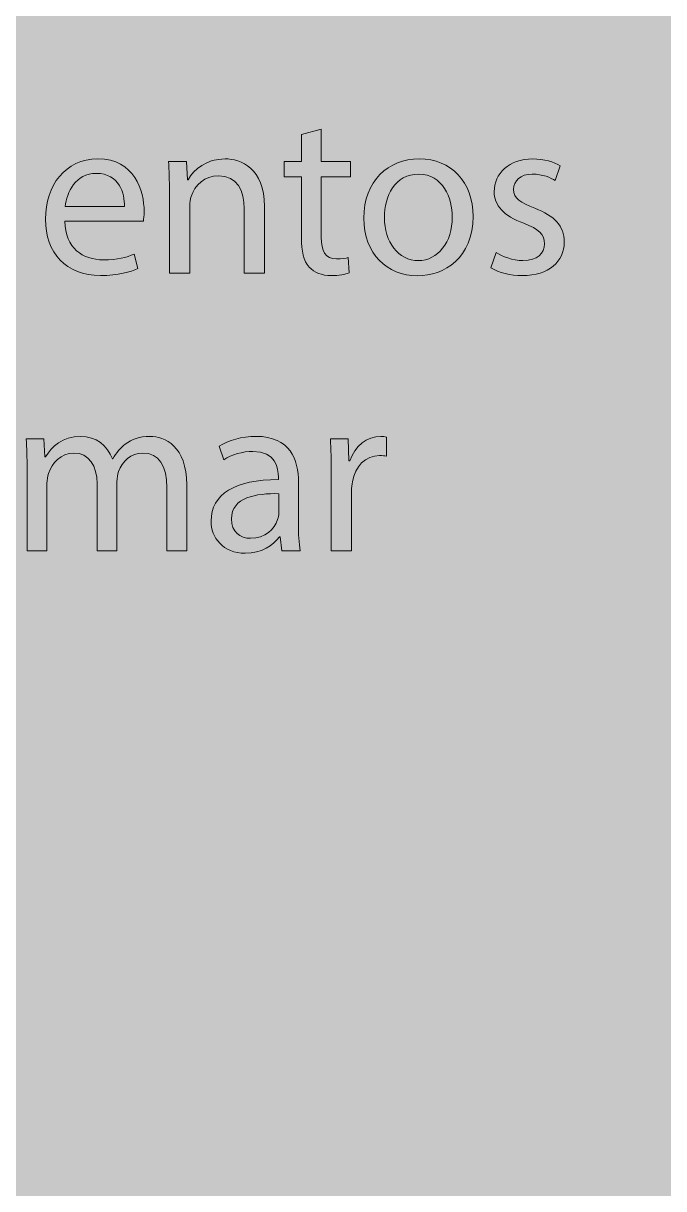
# Model space of a CAD drawing. Header units: inches. Extents: x -507 to 1392, y -754 to 68.
# Drawn here: x -47.5 to -14.3, y -201.3 to -140.9 of the extents above; entities that cross this region are included whole.
import ezdxf

# ---------------------------------------------------------------- set-up
doc = ezdxf.new("R2010")
doc.units = ezdxf.units.IN
doc.header["$MEASUREMENT"] = 0
doc.layers.add('Front', color=7, linetype='Continuous')
picture_1 = doc.add_image_def('image1.png', size_in_pixel=(3301, 2181))
picture_2 = doc.add_image_def('image10.png', size_in_pixel=(3013, 3012))

# ---------------------------------------------------------------- blocks, each defined once
blk = doc.blocks.new('block 3')
at = {"layer": 'Front', "true_color": 0x326699}
h = blk.add_hatch(color=165, dxfattribs=at)
h.dxf.hatch_style = 2
h.paths.add_polyline_path([(-211, -462.1), (-211, 61.249), (581, 61.249), (581, -462.1)])
at = {"layer": 'Front'}
image = blk.add_image(picture_1, insert=(-211, -462.191), size_in_units=(792.24, 523.44), dxfattribs=at)
blk = doc.blocks.new('block 48')
at = {"layer": 'Front', "true_color": 0x231f20}
h = blk.add_hatch(color=250, dxfattribs=at)
h.dxf.hatch_style = 2
edge = h.paths.add_edge_path()
edge.add_spline(control_points=[(-32.04, -146.374), (-32.04, -146.374), (-32.04, -148.041), (-32.04, -148.041), (-32.04, -148.041), (-30.528, -148.041), (-30.528, -148.041), (-30.528, -148.041), (-30.528, -148.844), (-30.528, -148.844), (-30.528, -148.844), (-32.04, -148.844), (-32.04, -148.844), (-32.04, -148.844), (-32.04, -151.974), (-32.04, -151.974), (-32.04, -152.694), (-31.836, -153.102), (-31.248, -153.102), (-30.972, -153.102), (-30.769, -153.065), (-30.637, -153.03), (-30.637, -153.03), (-30.588, -153.821), (-30.588, -153.821), (-30.792, -153.905), (-31.116, -153.965), (-31.524, -153.965), (-32.016, -153.965), (-32.412, -153.809), (-32.664, -153.521), (-32.963, -153.209), (-33.071, -152.694), (-33.071, -152.01), (-33.071, -152.01), (-33.071, -148.844), (-33.071, -148.844), (-33.071, -148.844), (-33.971, -148.844), (-33.971, -148.844), (-33.971, -148.844), (-33.971, -148.041), (-33.971, -148.041), (-33.971, -148.041), (-33.071, -148.041), (-33.071, -148.041), (-33.071, -148.041), (-33.071, -146.649), (-33.071, -146.649), (-33.071, -146.649), (-32.04, -146.374), (-32.04, -146.374)], knot_values=[0, 0, 0, 0, 1, 1, 1, 2, 2, 2, 3, 3, 3, 4, 4, 4, 5, 5, 5, 6, 6, 6, 7, 7, 7, 8, 8, 8, 9, 9, 9, 10, 10, 10, 11, 11, 11, 12, 12, 12, 13, 13, 13, 14, 14, 14, 15, 15, 15, 16, 16, 16, 17, 17, 17, 17], degree=3, periodic=1)
h = blk.add_hatch(color=250, dxfattribs=at)
h.dxf.hatch_style = 2
edge = h.paths.add_edge_path()
edge.add_spline(control_points=[(-45.347, -151.135), (-45.323, -152.562), (-44.412, -153.149), (-43.356, -153.149), (-42.601, -153.149), (-42.145, -153.018), (-41.75, -152.85), (-41.75, -152.85), (-41.569, -153.605), (-41.569, -153.605), (-41.941, -153.773), (-42.577, -153.965), (-43.5, -153.965), (-45.288, -153.965), (-46.355, -152.79), (-46.355, -151.039), (-46.355, -149.288), (-45.323, -147.909), (-43.632, -147.909), (-41.737, -147.909), (-41.233, -149.576), (-41.233, -150.643), (-41.233, -150.859), (-41.258, -151.027), (-41.27, -151.135), (-41.27, -151.135), (-45.347, -151.135), (-45.347, -151.135)], knot_values=[0, 0, 0, 0, 1, 1, 1, 2, 2, 2, 3, 3, 3, 4, 4, 4, 5, 5, 5, 6, 6, 6, 7, 7, 7, 8, 8, 8, 9, 9, 9, 9], degree=3, periodic=1)
edge = h.paths.add_edge_path()
edge.add_spline(control_points=[(-42.253, -150.379), (-42.241, -149.708), (-42.529, -148.664), (-43.716, -148.664), (-44.784, -148.664), (-45.251, -149.647), (-45.335, -150.379), (-45.335, -150.379), (-42.253, -150.379), (-42.253, -150.379)], knot_values=[0, 0, 0, 0, 1, 1, 1, 2, 2, 2, 3, 3, 3, 3], degree=3, periodic=1)
h = blk.add_hatch(color=250, dxfattribs=at)
h.dxf.hatch_style = 2
edge = h.paths.add_edge_path()
edge.add_spline(control_points=[(-39.923, -149.611), (-39.923, -149.012), (-39.936, -148.52), (-39.971, -148.041), (-39.971, -148.041), (-39.036, -148.041), (-39.036, -148.041), (-39.036, -148.041), (-38.976, -149), (-38.976, -149), (-38.976, -149), (-38.952, -149), (-38.952, -149), (-38.664, -148.448), (-37.992, -147.909), (-37.033, -147.909), (-36.229, -147.909), (-34.982, -148.388), (-34.982, -150.379), (-34.982, -150.379), (-34.982, -153.845), (-34.982, -153.845), (-34.982, -153.845), (-36.038, -153.845), (-36.038, -153.845), (-36.038, -153.845), (-36.038, -150.499), (-36.038, -150.499), (-36.038, -149.563), (-36.385, -148.784), (-37.381, -148.784), (-38.076, -148.784), (-38.616, -149.276), (-38.796, -149.863), (-38.844, -149.995), (-38.868, -150.175), (-38.868, -150.355), (-38.868, -150.355), (-38.868, -153.845), (-38.868, -153.845), (-38.868, -153.845), (-39.923, -153.845), (-39.923, -153.845), (-39.923, -153.845), (-39.923, -149.611), (-39.923, -149.611)], knot_values=[0, 0, 0, 0, 1, 1, 1, 2, 2, 2, 3, 3, 3, 4, 4, 4, 5, 5, 5, 6, 6, 6, 7, 7, 7, 8, 8, 8, 9, 9, 9, 10, 10, 10, 11, 11, 11, 12, 12, 12, 13, 13, 13, 14, 14, 14, 15, 15, 15, 15], degree=3, periodic=1)
h = blk.add_hatch(color=250, dxfattribs=at)
h.dxf.hatch_style = 2
edge = h.paths.add_edge_path()
edge.add_spline(control_points=[(-24.158, -150.895), (-24.158, -153.042), (-25.645, -153.977), (-27.048, -153.977), (-28.62, -153.977), (-29.831, -152.826), (-29.831, -150.991), (-29.831, -149.048), (-28.56, -147.909), (-26.953, -147.909), (-25.285, -147.909), (-24.158, -149.12), (-24.158, -150.895)], knot_values=[0, 0, 0, 0, 1, 1, 1, 2, 2, 2, 3, 3, 3, 4, 4, 4, 4], degree=3, periodic=1)
edge = h.paths.add_edge_path()
edge.add_spline(control_points=[(-28.764, -150.955), (-28.764, -152.226), (-28.032, -153.186), (-27, -153.186), (-25.993, -153.186), (-25.237, -152.238), (-25.237, -150.931), (-25.237, -149.947), (-25.729, -148.7), (-26.977, -148.7), (-28.224, -148.7), (-28.764, -149.852), (-28.764, -150.955)], knot_values=[0, 0, 0, 0, 1, 1, 1, 2, 2, 2, 3, 3, 3, 4, 4, 4, 4], degree=3, periodic=1)
h = blk.add_hatch(color=250, dxfattribs=at)
h.dxf.hatch_style = 2
edge = h.paths.add_edge_path()
edge.add_spline(control_points=[(-22.967, -152.766), (-22.655, -152.97), (-22.104, -153.186), (-21.576, -153.186), (-20.808, -153.186), (-20.449, -152.802), (-20.449, -152.322), (-20.449, -151.818), (-20.749, -151.542), (-21.528, -151.254), (-22.571, -150.883), (-23.063, -150.307), (-23.063, -149.611), (-23.063, -148.676), (-22.308, -147.909), (-21.06, -147.909), (-20.473, -147.909), (-19.957, -148.076), (-19.633, -148.268), (-19.633, -148.268), (-19.897, -149.036), (-19.897, -149.036), (-20.125, -148.892), (-20.544, -148.7), (-21.084, -148.7), (-21.708, -148.7), (-22.056, -149.06), (-22.056, -149.492), (-22.056, -149.971), (-21.708, -150.187), (-20.952, -150.475), (-19.945, -150.859), (-19.429, -151.363), (-19.429, -152.226), (-19.429, -153.246), (-20.221, -153.965), (-21.6, -153.965), (-22.235, -153.965), (-22.823, -153.809), (-23.231, -153.569), (-23.231, -153.569), (-22.967, -152.766), (-22.967, -152.766)], knot_values=[0, 0, 0, 0, 1, 1, 1, 2, 2, 2, 3, 3, 3, 4, 4, 4, 5, 5, 5, 6, 6, 6, 7, 7, 7, 8, 8, 8, 9, 9, 9, 10, 10, 10, 11, 11, 11, 12, 12, 12, 13, 13, 13, 14, 14, 14, 14], degree=3, periodic=1)
h = blk.add_hatch(color=250, dxfattribs=at)
h.dxf.hatch_style = 2
edge = h.paths.add_edge_path()
edge.add_spline(control_points=[(-47.309, -164.012), (-47.309, -163.412), (-47.321, -162.92), (-47.357, -162.441), (-47.357, -162.441), (-46.434, -162.441), (-46.434, -162.441), (-46.434, -162.441), (-46.386, -163.376), (-46.386, -163.376), (-46.386, -163.376), (-46.35, -163.376), (-46.35, -163.376), (-46.026, -162.825), (-45.486, -162.309), (-44.526, -162.309), (-43.735, -162.309), (-43.135, -162.789), (-42.883, -163.472), (-42.883, -163.472), (-42.859, -163.472), (-42.859, -163.472), (-42.68, -163.148), (-42.452, -162.896), (-42.212, -162.717), (-41.864, -162.453), (-41.48, -162.309), (-40.929, -162.309), (-40.161, -162.309), (-39.021, -162.812), (-39.021, -164.828), (-39.021, -164.828), (-39.021, -168.246), (-39.021, -168.246), (-39.021, -168.246), (-40.053, -168.246), (-40.053, -168.246), (-40.053, -168.246), (-40.053, -164.959), (-40.053, -164.959), (-40.053, -163.844), (-40.461, -163.172), (-41.312, -163.172), (-41.912, -163.172), (-42.38, -163.616), (-42.56, -164.132), (-42.607, -164.276), (-42.644, -164.468), (-42.644, -164.66), (-42.644, -164.66), (-42.644, -168.246), (-42.644, -168.246), (-42.644, -168.246), (-43.675, -168.246), (-43.675, -168.246), (-43.675, -168.246), (-43.675, -164.768), (-43.675, -164.768), (-43.675, -163.844), (-44.083, -163.172), (-44.886, -163.172), (-45.546, -163.172), (-46.026, -163.7), (-46.194, -164.228), (-46.253, -164.384), (-46.278, -164.563), (-46.278, -164.744), (-46.278, -164.744), (-46.278, -168.246), (-46.278, -168.246), (-46.278, -168.246), (-47.309, -168.246), (-47.309, -168.246), (-47.309, -168.246), (-47.309, -164.012), (-47.309, -164.012)], knot_values=[0, 0, 0, 0, 1, 1, 1, 2, 2, 2, 3, 3, 3, 4, 4, 4, 5, 5, 5, 6, 6, 6, 7, 7, 7, 8, 8, 8, 9, 9, 9, 10, 10, 10, 11, 11, 11, 12, 12, 12, 13, 13, 13, 14, 14, 14, 15, 15, 15, 16, 16, 16, 17, 17, 17, 18, 18, 18, 19, 19, 19, 20, 20, 20, 21, 21, 21, 22, 22, 22, 23, 23, 23, 24, 24, 24, 25, 25, 25, 25], degree=3, periodic=1)
h = blk.add_hatch(color=250, dxfattribs=at)
h.dxf.hatch_style = 2
edge = h.paths.add_edge_path()
edge.add_spline(control_points=[(-34.087, -168.246), (-34.087, -168.246), (-34.171, -167.514), (-34.171, -167.514), (-34.171, -167.514), (-34.207, -167.514), (-34.207, -167.514), (-34.531, -167.97), (-35.154, -168.377), (-35.982, -168.377), (-37.157, -168.377), (-37.757, -167.55), (-37.757, -166.71), (-37.757, -165.307), (-36.51, -164.54), (-34.267, -164.552), (-34.267, -164.552), (-34.267, -164.432), (-34.267, -164.432), (-34.267, -163.952), (-34.399, -163.088), (-35.586, -163.088), (-36.126, -163.088), (-36.689, -163.256), (-37.097, -163.52), (-37.097, -163.52), (-37.337, -162.825), (-37.337, -162.825), (-36.857, -162.513), (-36.162, -162.309), (-35.43, -162.309), (-33.655, -162.309), (-33.224, -163.52), (-33.224, -164.684), (-33.224, -164.684), (-33.224, -166.854), (-33.224, -166.854), (-33.224, -167.358), (-33.2, -167.85), (-33.127, -168.246), (-33.127, -168.246), (-34.087, -168.246), (-34.087, -168.246)], knot_values=[0, 0, 0, 0, 1, 1, 1, 2, 2, 2, 3, 3, 3, 4, 4, 4, 5, 5, 5, 6, 6, 6, 7, 7, 7, 8, 8, 8, 9, 9, 9, 10, 10, 10, 11, 11, 11, 12, 12, 12, 13, 13, 13, 14, 14, 14, 14], degree=3, periodic=1)
edge = h.paths.add_edge_path()
edge.add_spline(control_points=[(-34.243, -165.283), (-35.395, -165.259), (-36.702, -165.463), (-36.702, -166.59), (-36.702, -167.274), (-36.246, -167.598), (-35.706, -167.598), (-34.951, -167.598), (-34.471, -167.118), (-34.303, -166.626), (-34.267, -166.519), (-34.243, -166.398), (-34.243, -166.291), (-34.243, -166.291), (-34.243, -165.283), (-34.243, -165.283)], knot_values=[0, 0, 0, 0, 1, 1, 1, 2, 2, 2, 3, 3, 3, 4, 4, 4, 5, 5, 5, 5], degree=3, periodic=1)
h = blk.add_hatch(color=250, dxfattribs=at)
h.dxf.hatch_style = 2
edge = h.paths.add_edge_path()
edge.add_spline(control_points=[(-31.517, -164.252), (-31.517, -163.568), (-31.529, -162.98), (-31.565, -162.441), (-31.565, -162.441), (-30.642, -162.441), (-30.642, -162.441), (-30.642, -162.441), (-30.605, -163.58), (-30.605, -163.58), (-30.605, -163.58), (-30.558, -163.58), (-30.558, -163.58), (-30.294, -162.801), (-29.658, -162.309), (-28.951, -162.309), (-28.831, -162.309), (-28.747, -162.321), (-28.65, -162.345), (-28.65, -162.345), (-28.65, -163.34), (-28.65, -163.34), (-28.759, -163.316), (-28.867, -163.304), (-29.01, -163.304), (-29.754, -163.304), (-30.282, -163.868), (-30.426, -164.66), (-30.45, -164.804), (-30.474, -164.971), (-30.474, -165.151), (-30.474, -165.151), (-30.474, -168.246), (-30.474, -168.246), (-30.474, -168.246), (-31.517, -168.246), (-31.517, -168.246), (-31.517, -168.246), (-31.517, -164.252), (-31.517, -164.252)], knot_values=[0, 0, 0, 0, 1, 1, 1, 2, 2, 2, 3, 3, 3, 4, 4, 4, 5, 5, 5, 6, 6, 6, 7, 7, 7, 8, 8, 8, 9, 9, 9, 10, 10, 10, 11, 11, 11, 12, 12, 12, 13, 13, 13, 13], degree=3, periodic=1)
at = {"layer": 'Front', "lineweight": 0}
for points, knots in [([(-32.04, -146.374), (-32.04, -146.374), (-32.04, -148.041), (-32.04, -148.041), (-32.04, -148.041), (-30.528, -148.041), (-30.528, -148.041), (-30.528, -148.041), (-30.528, -148.844), (-30.528, -148.844), (-30.528, -148.844), (-32.04, -148.844), (-32.04, -148.844), (-32.04, -148.844), (-32.04, -151.974), (-32.04, -151.974), (-32.04, -152.694), (-31.836, -153.102), (-31.248, -153.102), (-30.972, -153.102), (-30.769, -153.065), (-30.637, -153.03), (-30.637, -153.03), (-30.588, -153.821), (-30.588, -153.821), (-30.792, -153.905), (-31.116, -153.965), (-31.524, -153.965), (-32.016, -153.965), (-32.412, -153.809), (-32.664, -153.521), (-32.963, -153.209), (-33.071, -152.694), (-33.071, -152.01), (-33.071, -152.01), (-33.071, -148.844), (-33.071, -148.844), (-33.071, -148.844), (-33.971, -148.844), (-33.971, -148.844), (-33.971, -148.844), (-33.971, -148.041), (-33.971, -148.041), (-33.971, -148.041), (-33.071, -148.041), (-33.071, -148.041), (-33.071, -148.041), (-33.071, -146.649), (-33.071, -146.649), (-33.071, -146.649), (-32.04, -146.374), (-32.04, -146.374)], [0, 0, 0, 0, 1, 1, 1, 2, 2, 2, 3, 3, 3, 4, 4, 4, 5, 5, 5, 6, 6, 6, 7, 7, 7, 8, 8, 8, 9, 9, 9, 10, 10, 10, 11, 11, 11, 12, 12, 12, 13, 13, 13, 14, 14, 14, 15, 15, 15, 16, 16, 16, 17, 17, 17, 17]), ([(-45.347, -151.135), (-45.323, -152.562), (-44.412, -153.149), (-43.356, -153.149), (-42.601, -153.149), (-42.145, -153.018), (-41.75, -152.85), (-41.75, -152.85), (-41.569, -153.605), (-41.569, -153.605), (-41.941, -153.773), (-42.577, -153.965), (-43.5, -153.965), (-45.288, -153.965), (-46.355, -152.79), (-46.355, -151.039), (-46.355, -149.288), (-45.323, -147.909), (-43.632, -147.909), (-41.737, -147.909), (-41.233, -149.576), (-41.233, -150.643), (-41.233, -150.859), (-41.258, -151.027), (-41.27, -151.135), (-41.27, -151.135), (-45.347, -151.135), (-45.347, -151.135)], [0, 0, 0, 0, 1, 1, 1, 2, 2, 2, 3, 3, 3, 4, 4, 4, 5, 5, 5, 6, 6, 6, 7, 7, 7, 8, 8, 8, 9, 9, 9, 9]), ([(-39.923, -149.611), (-39.923, -149.012), (-39.936, -148.52), (-39.971, -148.041), (-39.971, -148.041), (-39.036, -148.041), (-39.036, -148.041), (-39.036, -148.041), (-38.976, -149), (-38.976, -149), (-38.976, -149), (-38.952, -149), (-38.952, -149), (-38.664, -148.448), (-37.992, -147.909), (-37.033, -147.909), (-36.229, -147.909), (-34.982, -148.388), (-34.982, -150.379), (-34.982, -150.379), (-34.982, -153.845), (-34.982, -153.845), (-34.982, -153.845), (-36.038, -153.845), (-36.038, -153.845), (-36.038, -153.845), (-36.038, -150.499), (-36.038, -150.499), (-36.038, -149.563), (-36.385, -148.784), (-37.381, -148.784), (-38.076, -148.784), (-38.616, -149.276), (-38.796, -149.863), (-38.844, -149.995), (-38.868, -150.175), (-38.868, -150.355), (-38.868, -150.355), (-38.868, -153.845), (-38.868, -153.845), (-38.868, -153.845), (-39.923, -153.845), (-39.923, -153.845), (-39.923, -153.845), (-39.923, -149.611), (-39.923, -149.611)], [0, 0, 0, 0, 1, 1, 1, 2, 2, 2, 3, 3, 3, 4, 4, 4, 5, 5, 5, 6, 6, 6, 7, 7, 7, 8, 8, 8, 9, 9, 9, 10, 10, 10, 11, 11, 11, 12, 12, 12, 13, 13, 13, 14, 14, 14, 15, 15, 15, 15]), ([(-24.158, -150.895), (-24.158, -153.042), (-25.645, -153.977), (-27.048, -153.977), (-28.62, -153.977), (-29.831, -152.826), (-29.831, -150.991), (-29.831, -149.048), (-28.56, -147.909), (-26.953, -147.909), (-25.285, -147.909), (-24.158, -149.12), (-24.158, -150.895)], [0, 0, 0, 0, 1, 1, 1, 2, 2, 2, 3, 3, 3, 4, 4, 4, 4]), ([(-22.967, -152.766), (-22.655, -152.97), (-22.104, -153.186), (-21.576, -153.186), (-20.808, -153.186), (-20.449, -152.802), (-20.449, -152.322), (-20.449, -151.818), (-20.749, -151.542), (-21.528, -151.254), (-22.571, -150.883), (-23.063, -150.307), (-23.063, -149.611), (-23.063, -148.676), (-22.308, -147.909), (-21.06, -147.909), (-20.473, -147.909), (-19.957, -148.076), (-19.633, -148.268), (-19.633, -148.268), (-19.897, -149.036), (-19.897, -149.036), (-20.125, -148.892), (-20.544, -148.7), (-21.084, -148.7), (-21.708, -148.7), (-22.056, -149.06), (-22.056, -149.492), (-22.056, -149.971), (-21.708, -150.187), (-20.952, -150.475), (-19.945, -150.859), (-19.429, -151.363), (-19.429, -152.226), (-19.429, -153.246), (-20.221, -153.965), (-21.6, -153.965), (-22.235, -153.965), (-22.823, -153.809), (-23.231, -153.569), (-23.231, -153.569), (-22.967, -152.766), (-22.967, -152.766)], [0, 0, 0, 0, 1, 1, 1, 2, 2, 2, 3, 3, 3, 4, 4, 4, 5, 5, 5, 6, 6, 6, 7, 7, 7, 8, 8, 8, 9, 9, 9, 10, 10, 10, 11, 11, 11, 12, 12, 12, 13, 13, 13, 14, 14, 14, 14]), ([(-42.253, -150.379), (-42.241, -149.708), (-42.529, -148.664), (-43.716, -148.664), (-44.784, -148.664), (-45.251, -149.647), (-45.335, -150.379), (-45.335, -150.379), (-42.253, -150.379), (-42.253, -150.379)], [0, 0, 0, 0, 1, 1, 1, 2, 2, 2, 3, 3, 3, 3]), ([(-28.764, -150.955), (-28.764, -152.226), (-28.032, -153.186), (-27, -153.186), (-25.993, -153.186), (-25.237, -152.238), (-25.237, -150.931), (-25.237, -149.947), (-25.729, -148.7), (-26.977, -148.7), (-28.224, -148.7), (-28.764, -149.852), (-28.764, -150.955)], [0, 0, 0, 0, 1, 1, 1, 2, 2, 2, 3, 3, 3, 4, 4, 4, 4]), ([(-47.309, -164.012), (-47.309, -163.412), (-47.321, -162.92), (-47.357, -162.441), (-47.357, -162.441), (-46.434, -162.441), (-46.434, -162.441), (-46.434, -162.441), (-46.386, -163.376), (-46.386, -163.376), (-46.386, -163.376), (-46.35, -163.376), (-46.35, -163.376), (-46.026, -162.825), (-45.486, -162.309), (-44.526, -162.309), (-43.735, -162.309), (-43.135, -162.789), (-42.883, -163.472), (-42.883, -163.472), (-42.859, -163.472), (-42.859, -163.472), (-42.68, -163.148), (-42.452, -162.896), (-42.212, -162.717), (-41.864, -162.453), (-41.48, -162.309), (-40.929, -162.309), (-40.161, -162.309), (-39.021, -162.812), (-39.021, -164.828), (-39.021, -164.828), (-39.021, -168.246), (-39.021, -168.246), (-39.021, -168.246), (-40.053, -168.246), (-40.053, -168.246), (-40.053, -168.246), (-40.053, -164.959), (-40.053, -164.959), (-40.053, -163.844), (-40.461, -163.172), (-41.312, -163.172), (-41.912, -163.172), (-42.38, -163.616), (-42.56, -164.132), (-42.607, -164.276), (-42.644, -164.468), (-42.644, -164.66), (-42.644, -164.66), (-42.644, -168.246), (-42.644, -168.246), (-42.644, -168.246), (-43.675, -168.246), (-43.675, -168.246), (-43.675, -168.246), (-43.675, -164.768), (-43.675, -164.768), (-43.675, -163.844), (-44.083, -163.172), (-44.886, -163.172), (-45.546, -163.172), (-46.026, -163.7), (-46.194, -164.228), (-46.253, -164.384), (-46.278, -164.563), (-46.278, -164.744), (-46.278, -164.744), (-46.278, -168.246), (-46.278, -168.246), (-46.278, -168.246), (-47.309, -168.246), (-47.309, -168.246), (-47.309, -168.246), (-47.309, -164.012), (-47.309, -164.012)], [0, 0, 0, 0, 1, 1, 1, 2, 2, 2, 3, 3, 3, 4, 4, 4, 5, 5, 5, 6, 6, 6, 7, 7, 7, 8, 8, 8, 9, 9, 9, 10, 10, 10, 11, 11, 11, 12, 12, 12, 13, 13, 13, 14, 14, 14, 15, 15, 15, 16, 16, 16, 17, 17, 17, 18, 18, 18, 19, 19, 19, 20, 20, 20, 21, 21, 21, 22, 22, 22, 23, 23, 23, 24, 24, 24, 25, 25, 25, 25]), ([(-34.087, -168.246), (-34.087, -168.246), (-34.171, -167.514), (-34.171, -167.514), (-34.171, -167.514), (-34.207, -167.514), (-34.207, -167.514), (-34.531, -167.97), (-35.154, -168.377), (-35.982, -168.377), (-37.157, -168.377), (-37.757, -167.55), (-37.757, -166.71), (-37.757, -165.307), (-36.51, -164.54), (-34.267, -164.552), (-34.267, -164.552), (-34.267, -164.432), (-34.267, -164.432), (-34.267, -163.952), (-34.399, -163.088), (-35.586, -163.088), (-36.126, -163.088), (-36.689, -163.256), (-37.097, -163.52), (-37.097, -163.52), (-37.337, -162.825), (-37.337, -162.825), (-36.857, -162.513), (-36.162, -162.309), (-35.43, -162.309), (-33.655, -162.309), (-33.224, -163.52), (-33.224, -164.684), (-33.224, -164.684), (-33.224, -166.854), (-33.224, -166.854), (-33.224, -167.358), (-33.2, -167.85), (-33.127, -168.246), (-33.127, -168.246), (-34.087, -168.246), (-34.087, -168.246)], [0, 0, 0, 0, 1, 1, 1, 2, 2, 2, 3, 3, 3, 4, 4, 4, 5, 5, 5, 6, 6, 6, 7, 7, 7, 8, 8, 8, 9, 9, 9, 10, 10, 10, 11, 11, 11, 12, 12, 12, 13, 13, 13, 14, 14, 14, 14]), ([(-31.517, -164.252), (-31.517, -163.568), (-31.529, -162.98), (-31.565, -162.441), (-31.565, -162.441), (-30.642, -162.441), (-30.642, -162.441), (-30.642, -162.441), (-30.605, -163.58), (-30.605, -163.58), (-30.605, -163.58), (-30.558, -163.58), (-30.558, -163.58), (-30.294, -162.801), (-29.658, -162.309), (-28.951, -162.309), (-28.831, -162.309), (-28.747, -162.321), (-28.65, -162.345), (-28.65, -162.345), (-28.65, -163.34), (-28.65, -163.34), (-28.759, -163.316), (-28.867, -163.304), (-29.01, -163.304), (-29.754, -163.304), (-30.282, -163.868), (-30.426, -164.66), (-30.45, -164.804), (-30.474, -164.971), (-30.474, -165.151), (-30.474, -165.151), (-30.474, -168.246), (-30.474, -168.246), (-30.474, -168.246), (-31.517, -168.246), (-31.517, -168.246), (-31.517, -168.246), (-31.517, -164.252), (-31.517, -164.252)], [0, 0, 0, 0, 1, 1, 1, 2, 2, 2, 3, 3, 3, 4, 4, 4, 5, 5, 5, 6, 6, 6, 7, 7, 7, 8, 8, 8, 9, 9, 9, 10, 10, 10, 11, 11, 11, 12, 12, 12, 13, 13, 13, 13]), ([(-34.243, -165.283), (-35.395, -165.259), (-36.702, -165.463), (-36.702, -166.59), (-36.702, -167.274), (-36.246, -167.598), (-35.706, -167.598), (-34.951, -167.598), (-34.471, -167.118), (-34.303, -166.626), (-34.267, -166.519), (-34.243, -166.398), (-34.243, -166.291), (-34.243, -166.291), (-34.243, -165.283), (-34.243, -165.283)], [0, 0, 0, 0, 1, 1, 1, 2, 2, 2, 3, 3, 3, 4, 4, 4, 5, 5, 5, 5])]:
    blk.add_open_spline(points, degree=3, knots=knots, dxfattribs=at)

msp = doc.modelspace()

# ---------------------------------------------------------------- block references
at = {"layer": 'Front'}
for name in ['block 3', 'block 48']:
    msp.add_blockref(name, (0, 0), dxfattribs=at)

# ---------------------------------------------------------------- pictures from other files: only their frames are drawn
image = msp.add_image(picture_2, insert=(-506.916, -754.387), size_in_units=(723.12, 722.88), dxfattribs=at)

doc.saveas('drawing.dxf')
